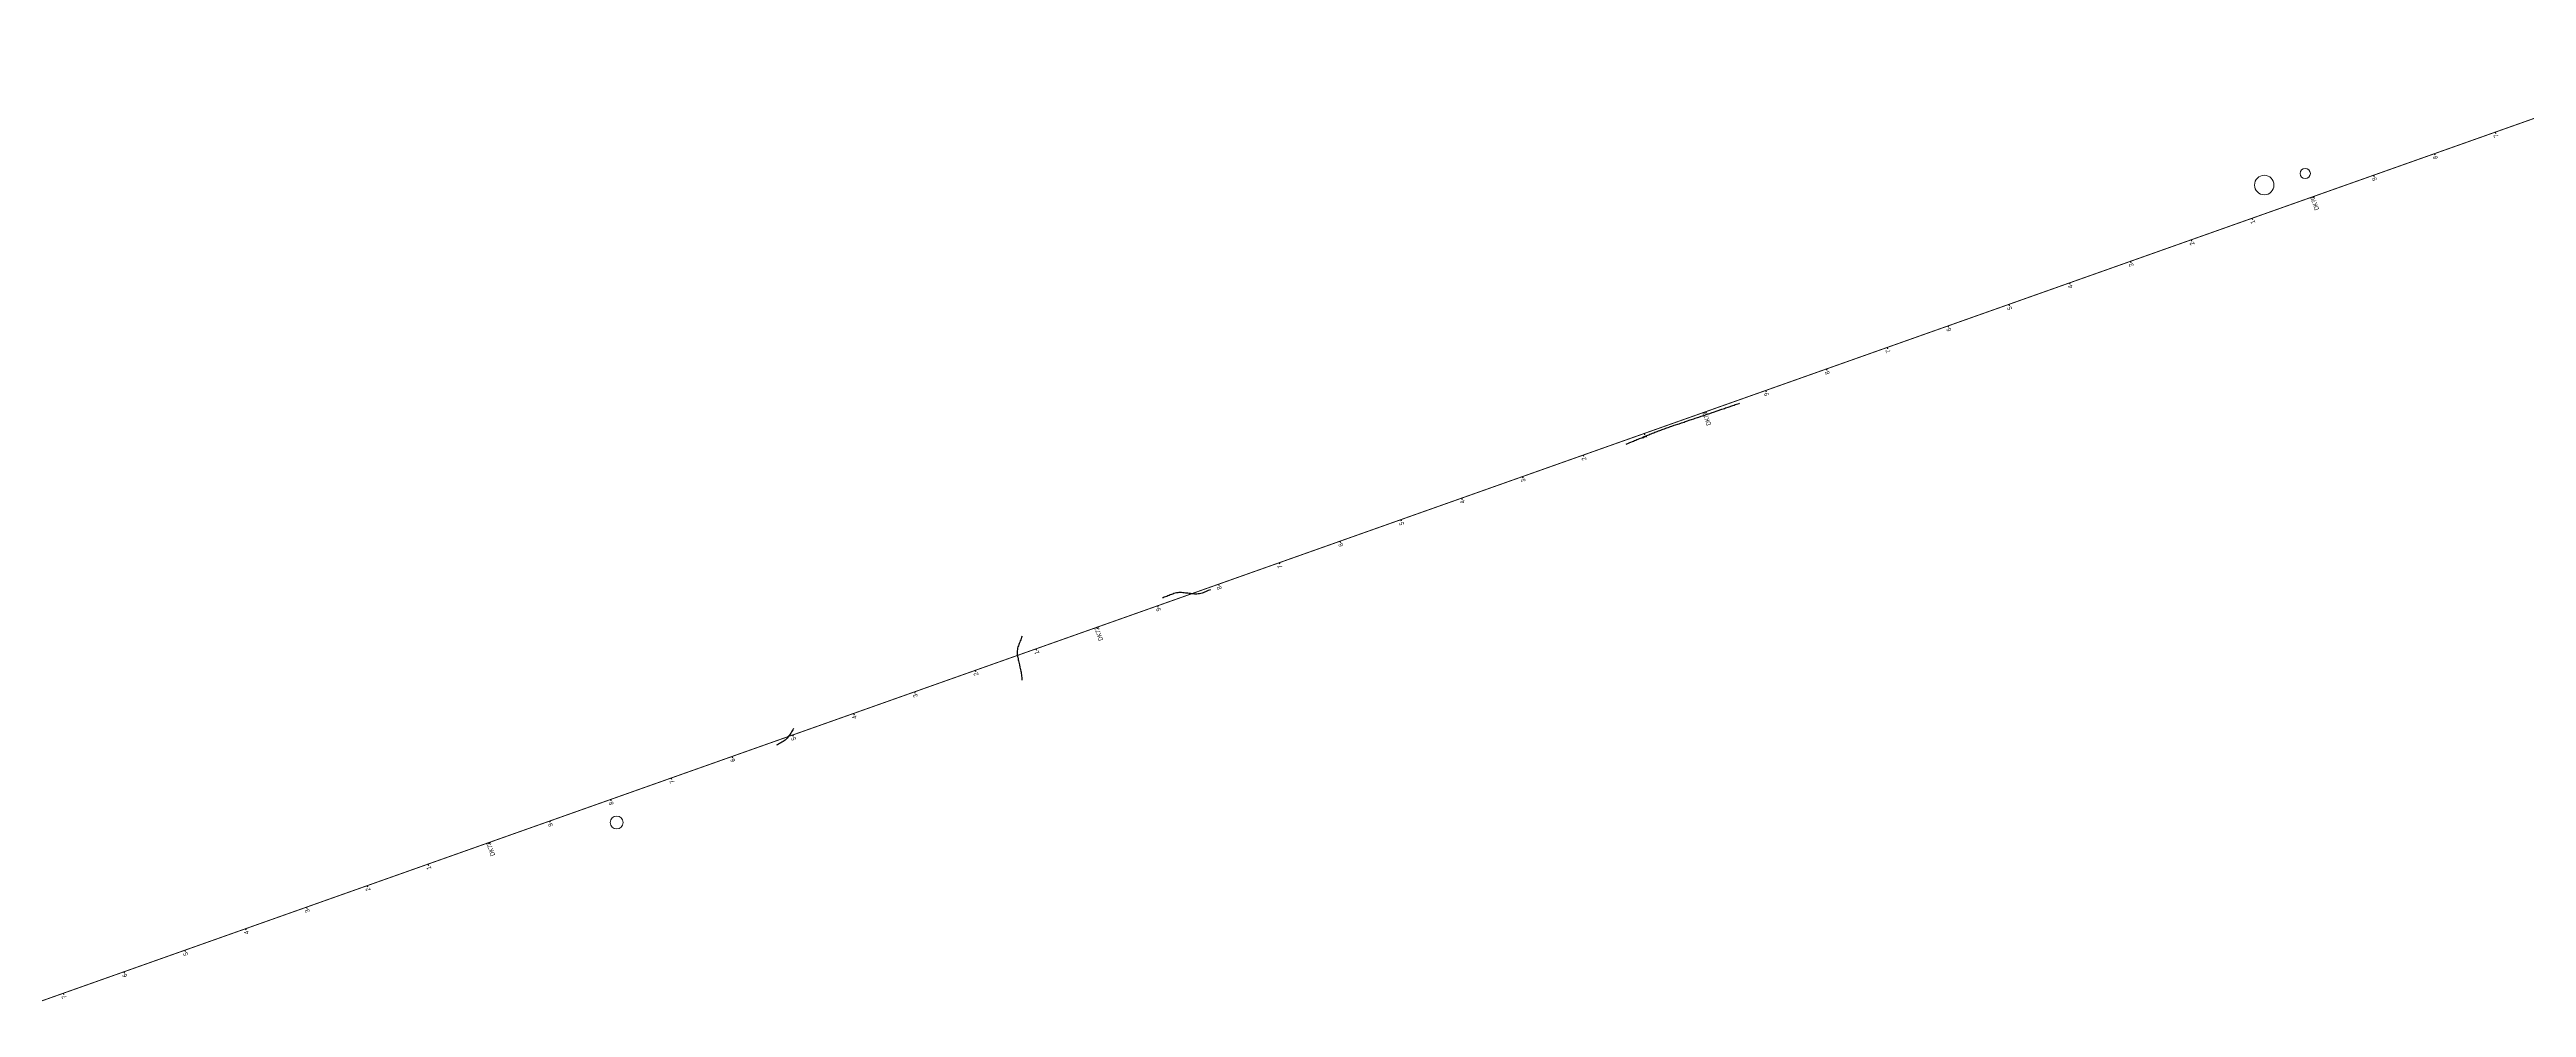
# Model space of a CAD drawing. Header units: millimetres. Extents: x 497834 to 621495, y 3353175 to 3430424.
# Drawn here: x 606232 to 610072, y 3396178 to 3397665 of the extents above; entities that cross this region are included whole.
import ezdxf

# ---------------------------------------------------------------- set-up
doc = ezdxf.new("R2010")
doc.units = ezdxf.units.MM
for name, color, linetype in [('DK改路中线', 7, 'Continuous'), ('dl1', 7, 'Continuous'), ('房屋圆', 7, 'Continuous'), ('沪乍杭打线-0.0-200.8段-施工系转设计系成果-2000坐标系-左线_里程', 7, 'Continuous')]:
    doc.layers.add(name, color=color, linetype=linetype)
doc.styles.add('PM_LC', font='slromans.shx', dxfattribs={"width": 0.75, "bigfont": 'hztxt.shx'})

msp = doc.modelspace()

# ---------------------------------------------------------------- linework, layer by layer
at = {"layer": 'DK改路中线', "color": 3, "linetype": 'Continuous', "ltscale": 2, "flags": 128}
for points in [[(608676.3, 3397052.5), (608680, 3397054.1), (608681.9, 3397054.8), (608687.4, 3397057.1), (608689.3, 3397057.9), (608691.1, 3397058.6), (608693, 3397059.4), (608694.8, 3397060.2), (608696.7, 3397060.9), (608700.4, 3397062.4), (608702.2, 3397063.2), (608704.1, 3397064), (608711.5, 3397067), (608713.1, 3397067.7, -0.015996), (608713.3, 3397067.8), (608715.2, 3397068.5), (608717, 3397069.3), (608718.9, 3397070), (608720.7, 3397070.8), (608722.6, 3397071.5), (608724.5, 3397072.2), (608726.3, 3397072.9), (608728.2, 3397073.6), (608730.1, 3397074.3), (608731.9, 3397075), (608733.8, 3397075.7), (608735.7, 3397076.4), (608737.6, 3397077), (608739.5, 3397077.7), (608741.4, 3397078.4), (608743, 3397078.9), (608743.3, 3397079), (608745.2, 3397079.6), (608747, 3397080.3), (608750.8, 3397081.6), (608752.7, 3397082.2), (608756.5, 3397083.5), (608758.4, 3397084.1), (608762.2, 3397085.4), (608764.1, 3397086.1), (608766, 3397086.7), (608767.9, 3397087.4), (608769.8, 3397088), (608775.5, 3397089.9), (608777.4, 3397090.6), (608781.1, 3397091.8), (608783, 3397092.5), (608786.8, 3397093.8), (608788.7, 3397094.4), (608792.5, 3397095.7), (608794.4, 3397096.3), (608798.2, 3397097.6), (608800.1, 3397098.3), (608803.9, 3397099.6), (608805.8, 3397100.2), (608809.6, 3397101.5), (608811.4, 3397102.1), (608817.1, 3397104.1), (608819, 3397104.7), (608822.8, 3397106), (608824.7, 3397106.6), (608828.5, 3397107.9), (608830.4, 3397108.6), (608834.2, 3397109.8), (608836.1, 3397110.5), (608839.9, 3397111.8), (608841.7, 3397112.4), (608843.6, 3397113.1), (608845.5, 3397113.7), (608847.4, 3397114.3), (608851.2, 3397115.6), (608852.1, 3397115.9)], [(608031.5, 3396826.5), (608027.9, 3396825), (608026, 3396824.2), (608024.2, 3396823.4), (608022.5, 3396822.6, -0.130545), (608022.3, 3396822.6), (608020.5, 3396821.8), (608018.6, 3396821.2), (608016.7, 3396820.7), (608014.7, 3396820.3), (608012.7, 3396820), (608010.7, 3396819.8), (608008.7, 3396819.8), (608006.7, 3396819.8), (608004.7, 3396820), (608004.7, 3396820), (608002.7, 3396820.2), (608000.8, 3396820.4), (607998.8, 3396820.7), (607996.8, 3396820.9), (607992.8, 3396821.3), (607990.8, 3396821.6), (607989.3, 3396821.7, 0.119276), (607988.8, 3396821.8), (607986.8, 3396821.9), (607984.8, 3396822), (607982.8, 3396821.9), (607980.9, 3396821.7), (607978.9, 3396821.4), (607976.9, 3396820.9), (607975, 3396820.4), (607973.1, 3396819.7), (607972.9, 3396819.7), (607971.2, 3396819), (607969.4, 3396818.3), (607967.5, 3396817.6), (607965.6, 3396816.9), (607963.8, 3396816.2), (607961.9, 3396815.5), (607960, 3396814.8), (607958.1, 3396814.1), (607957.2, 3396813.7)], [(607739.5, 3396754.4), (607738.8, 3396752.6), (607738.1, 3396750.7), (607737.4, 3396748.8), (607736.7, 3396747), (607735.9, 3396745.1), (607735.2, 3396743.2), (607734.5, 3396741.3), (607733.9, 3396739.6, 0.14602), (607733.8, 3396739.5), (607733.2, 3396737.6), (607732.7, 3396735.6), (607732.3, 3396733.7), (607732.1, 3396731.7), (607732, 3396729.7), (607732, 3396727.7), (607732.1, 3396725.7), (607732.4, 3396723.7), (607732.7, 3396722.5), (607732.8, 3396721.8), (607733.3, 3396719.8), (607733.7, 3396717.9), (607734.2, 3396715.9), (607734.6, 3396714), (607735, 3396712), (607735.5, 3396710.1), (607736.3, 3396706.1), (607736.8, 3396704.2), (607737, 3396703, -0.037064), (607737.2, 3396702.2), (607737.6, 3396700.3), (607738, 3396698.3), (607738.3, 3396696.3), (607738.6, 3396694.4), (607738.8, 3396692.4), (607739, 3396690.4), (607739.2, 3396688.4), (607739.2, 3396688.4), (607739.3, 3396686.4), (607739.4, 3396685.9)], [(607385, 3396610.9), (607384, 3396609.2), (607382.9, 3396607.5), (607381.9, 3396605.8), (607380.8, 3396604.1), (607379.8, 3396602.4), (607379, 3396601, -0.12592), (607378.8, 3396600.6), (607377.6, 3396599), (607376.4, 3396597.4), (607375.1, 3396595.9), (607373.7, 3396594.5), (607372.1, 3396593.2), (607370.5, 3396592), (607368.9, 3396590.9), (607368.3, 3396590.6), (607367.1, 3396589.9), (607365.4, 3396588.9), (607363.7, 3396587.9), (607360.2, 3396585.9), (607358.9, 3396585.1)]]:
    msp.add_lwpolyline(points, format="xyb", dxfattribs=at)
at = {"layer": 'dl1', "color": 3, "linetype": 'Continuous', "ltscale": 2, "const_width": 1.4, "flags": 128}
msp.add_lwpolyline([(610383.9, 3397664.2), (606192.6, 3396178.8)], dxfattribs=at)
at = {"layer": '房屋圆', "lineweight": 0}
for centre, radius in [((609665.6, 3397454.5), 15.1), ((609729.2, 3397472.4), 7.96), ((607110.9, 3396465.2), 10)]:
    msp.add_circle(centre, radius, dxfattribs=at)
at = {"layer": '沪乍杭打线-0.0-200.8段-施工系转设计系成果-2000坐标系-左线_里程', "color": 5, "linetype": 'Continuous', "ltscale": 2}
for p, q in [((610023.7, 3397536.5), (610024.4, 3397534.6)), ((609929.4, 3397503.1), (609930.1, 3397501.2)), ((609835.1, 3397469.7), (609835.8, 3397467.8)), ((609740.9, 3397436.3), (609741.5, 3397434.4)), ((609646.6, 3397402.9), (609647.3, 3397401)), ((609552.3, 3397369.4), (609553, 3397367.6)), ((609363.8, 3397302.6), (609364.4, 3397300.7)), ((609458, 3397336), (609458.7, 3397334.2)), ((609269.5, 3397269.2), (609270.2, 3397267.3)), ((609175.2, 3397235.8), (609175.9, 3397233.9)), ((609080.9, 3397202.4), (609081.6, 3397200.5)), ((608986.7, 3397169), (608987.3, 3397167.1)), ((608892.4, 3397135.6), (608893.1, 3397133.7)), ((608798.1, 3397102.2), (608798.8, 3397100.3)), ((608609.6, 3397035.3), (608610.2, 3397033.5)), ((608703.9, 3397068.8), (608704.5, 3397066.9)), ((608515.3, 3397001.9), (608516, 3397000.1)), ((608421, 3396968.5), (608421.7, 3396966.6)), ((608326.8, 3396935.1), (608327.4, 3396933.2)), ((608232.5, 3396901.7), (608233.1, 3396899.8)), ((608138.2, 3396868.3), (608138.9, 3396866.4)), ((607949.7, 3396801.5), (607950.3, 3396799.6)), ((608043.9, 3396834.9), (608044.6, 3396833)), ((607855.4, 3396768.1), (607856, 3396766.2)), ((607761.1, 3396734.7), (607761.8, 3396732.8)), ((607666.8, 3396701.2), (607667.5, 3396699.4)), ((607572.6, 3396667.8), (607573.2, 3396666)), ((607478.3, 3396634.4), (607479, 3396632.5)), ((607384, 3396601), (607384.7, 3396599.1)), ((607195.5, 3396534.2), (607196.1, 3396532.3)), ((607289.7, 3396567.6), (607290.4, 3396565.7)), ((607101.2, 3396500.8), (607101.9, 3396498.9)), ((607006.9, 3396467.4), (607007.6, 3396465.5)), ((606912.6, 3396434), (606913.3, 3396432.1)), ((606818.4, 3396400.6), (606819, 3396398.7)), ((606724.1, 3396367.1), (606724.8, 3396365.3)), ((606629.8, 3396333.7), (606630.5, 3396331.9)), ((606441.3, 3396266.9), (606441.9, 3396265)), ((606535.5, 3396300.3), (606536.2, 3396298.4)), ((606347, 3396233.5), (606347.7, 3396231.6)), ((606252.7, 3396200.1), (606253.4, 3396198.2))]:
    msp.add_line(p, q, dxfattribs=at)

# ---------------------------------------------------------------- texts
at = {"layer": '沪乍杭打线-0.0-200.8段-施工系转设计系成果-2000坐标系-左线_里程', "color": 2, "style": 'PM_LC', "width": 0.75}
for s, p in [('7', (610029.1, 3397529.5)), ('8', (609934.9, 3397496.1)), ('9', (609840.6, 3397462.7)), ('DK70', (609750.9, 3397416.9)), ('1', (609652, 3397395.9)), ('2', (609557.8, 3397362.5)), ('3', (609463.5, 3397329.1)), ('5', (609274.9, 3397262.2)), ('4', (609369.2, 3397295.6)), ('6', (609180.7, 3397228.8)), ('7', (609086.4, 3397195.4)), ('8', (608992.1, 3397162)), ('9', (608897.8, 3397128.6)), ('DK71', (608808.2, 3397082.8)), ('1', (608709.3, 3397061.8)), ('3', (608520.7, 3396995)), ('2', (608615, 3397028.4)), ('4', (608426.5, 3396961.5)), ('5', (608332.2, 3396928.1)), ('6', (608237.9, 3396894.7)), ('7', (608143.6, 3396861.3)), ('8', (608049.4, 3396827.9)), ('DK72', (607865.4, 3396748.7)), ('9', (607955.1, 3396794.5)), ('1', (607766.6, 3396727.7)), ('2', (607672.3, 3396694.3)), ('3', (607578, 3396660.9)), ('4', (607483.7, 3396627.4)), ('5', (607389.5, 3396594)), ('6', (607295.2, 3396560.6)), ('8', (607106.6, 3396493.8)), ('7', (607200.9, 3396527.2)), ('9', (607012.4, 3396460.4)), ('DK73', (606922.7, 3396414.6)), ('1', (606823.8, 3396393.6)), ('2', (606729.5, 3396360.2)), ('3', (606635.3, 3396326.8)), ('4', (606541, 3396293.3)), ('6', (606352.4, 3396226.5)), ('5', (606446.7, 3396259.9)), ('7', (606258.2, 3396193.1))]:
    msp.add_text(s, height=7, rotation=109.5138, dxfattribs=at).set_placement(p)

doc.saveas('drawing.dxf')
